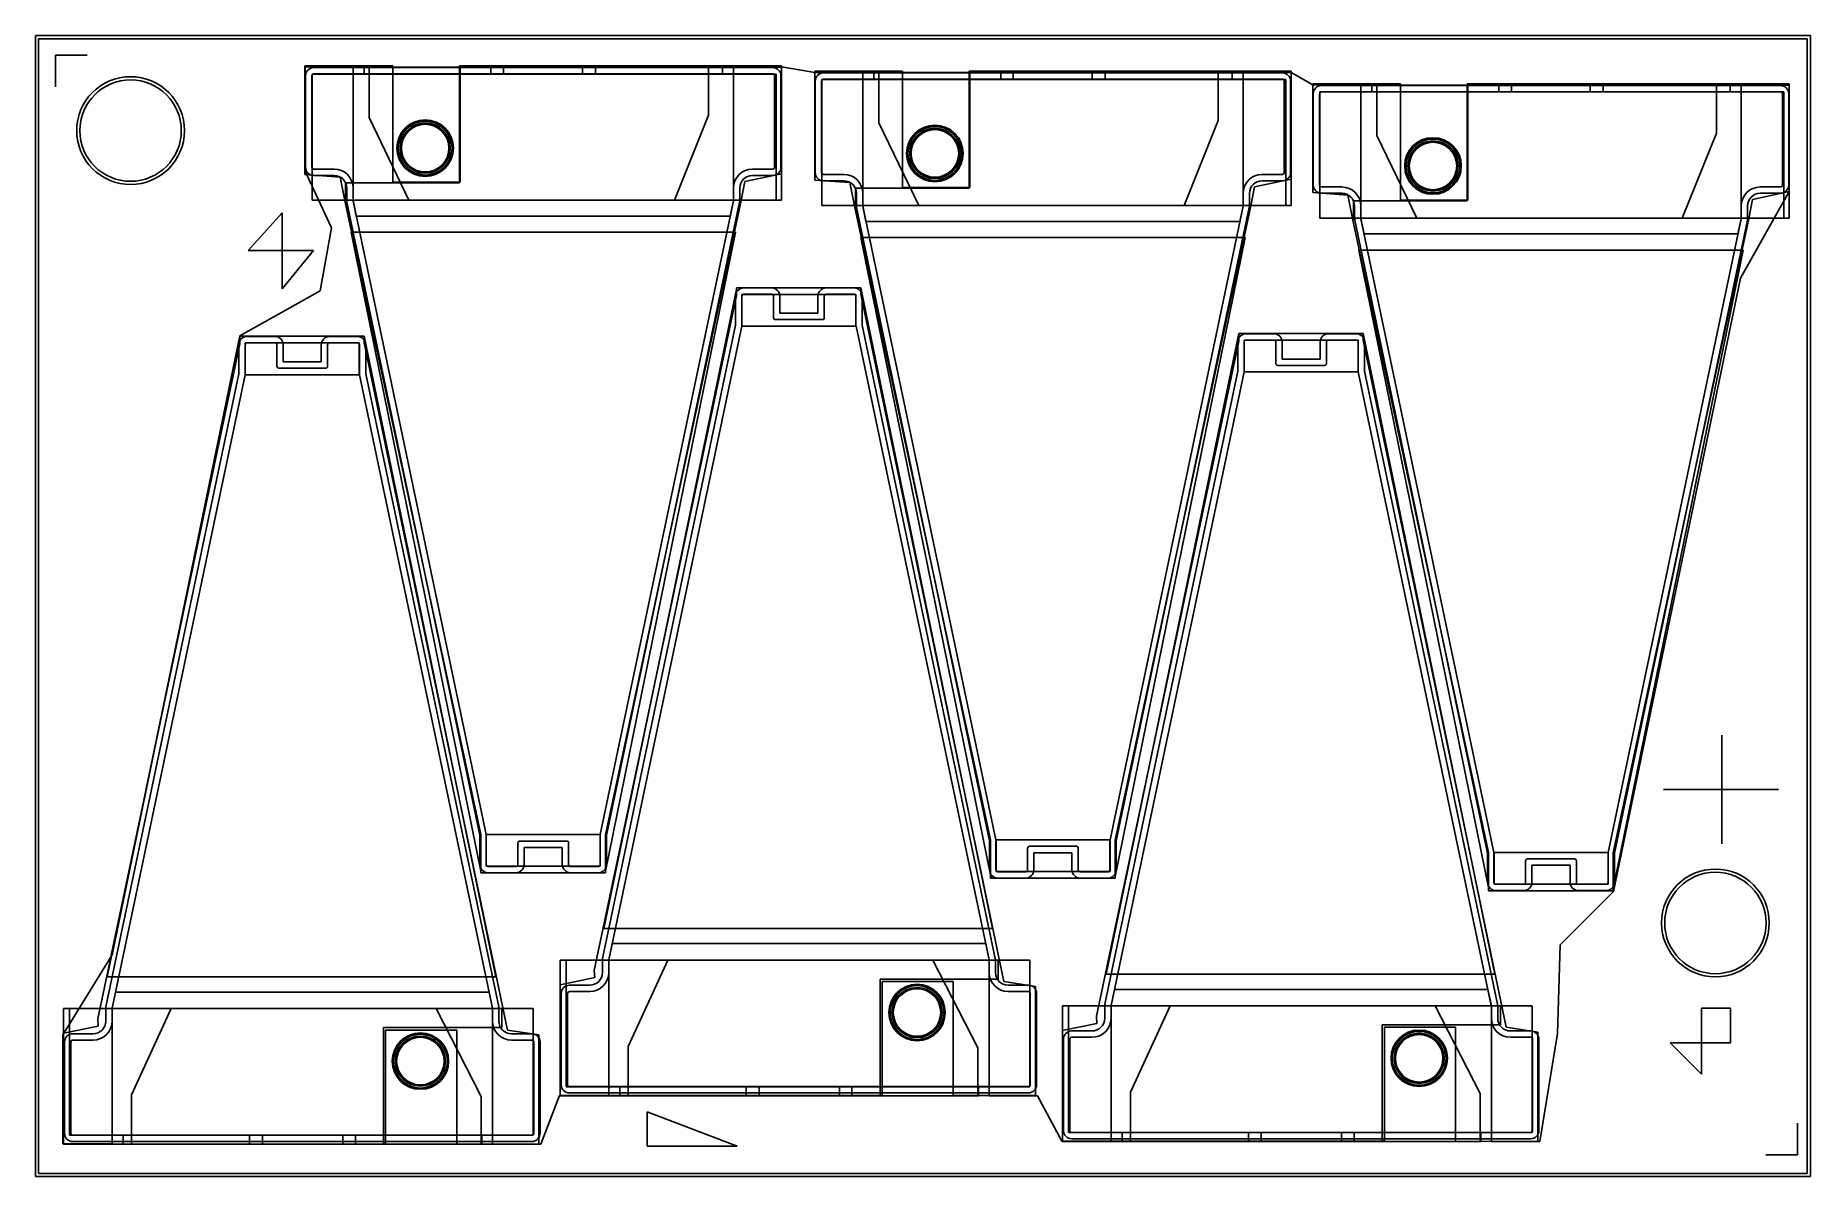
# Model space of a CAD drawing. Header units: millimetres. Extents: x 6.5 to 34.5, y 5.9 to 23.9.
import ezdxf

# ---------------------------------------------------------------- set-up
doc = ezdxf.new("R2010")
doc.units = ezdxf.units.MM
for name, color, linetype in [('CARBON', 5, 'Continuous'), ('CF_SHIELDS', 161, 'Continuous'), ('COPPER_A', 6, 'Continuous'), ('COPPER_B', 211, 'Continuous'), ('COPPER_MID', 230, 'Continuous'), ('HOLES', 30, 'Continuous'), ('MARKERS', 1, 'Continuous'), ('OUTLINE', 17, 'Continuous'), ('PZT', 116, 'Continuous'), ('PZT_A', 100, 'Continuous'), ('PZT_RASTER', 116, 'Continuous')]:
    doc.layers.add(name, color=color, linetype=linetype)

msp = doc.modelspace()

# ---------------------------------------------------------------- linework, layer by layer
at = {"layer": 'CARBON'}
for centre, radius in [((12.611, 22.141), 0.446), ((12.611, 22.141), 0.396), ((20.652, 22.057), 0.446), ((20.652, 22.057), 0.396), ((28.509, 21.859), 0.446), ((28.509, 21.859), 0.396), ((20.37, 8.504), 0.445), ((20.37, 8.504), 0.395), ((12.536, 7.738), 0.445), ((12.536, 7.738), 0.395), ((28.292, 7.782), 0.445), ((28.292, 7.782), 0.395)]:
    msp.add_circle(centre, radius, dxfattribs=at)
at = {"layer": 'CF_SHIELDS'}
for p, q in [((11.474, 23.421), (10.716, 23.421)), ((10.716, 23.421), (10.716, 21.779)), ((11.474, 21.313), (11.474, 23.421)), ((11.648, 23.418), (11.648, 23.312)), ((13.649, 23.418), (11.648, 23.418)), ((11.648, 23.312), (13.649, 23.312)), ((13.649, 23.312), (13.649, 23.418)), ((13.849, 23.418), (13.849, 23.312)), ((13.849, 23.418), (15.094, 23.418)), ((15.094, 23.312), (13.849, 23.312)), ((15.094, 23.418), (15.094, 23.312)), ((15.297, 23.312), (15.297, 23.418)), ((15.297, 23.418), (17.3, 23.418)), ((17.3, 23.312), (15.297, 23.312)), ((17.3, 23.418), (17.3, 23.312)), ((17.473, 21.307), (17.473, 23.421)), ((17.473, 23.421), (18.23, 23.421)), ((18.23, 23.421), (18.756, 23.336)), ((19.514, 23.336), (18.756, 23.336)), ((19.514, 21.229), (19.514, 23.336)), ((19.689, 23.334), (19.689, 23.227)), ((21.69, 23.334), (19.689, 23.334)), ((21.69, 23.227), (21.69, 23.334)), ((21.889, 23.334), (21.889, 23.227)), ((21.889, 23.334), (23.135, 23.334)), ((23.135, 23.334), (23.135, 23.227)), ((23.338, 23.227), (23.338, 23.334)), ((23.338, 23.334), (25.341, 23.334)), ((25.341, 23.334), (25.341, 23.227)), ((25.514, 21.223), (25.514, 23.336)), ((25.514, 23.336), (26.27, 23.336)), ((26.613, 23.139), (26.27, 23.336)), ((19.689, 23.227), (21.69, 23.227)), ((23.135, 23.227), (21.889, 23.227)), ((25.341, 23.227), (23.338, 23.227)), ((27.371, 23.139), (26.613, 23.139)), ((27.371, 21.031), (27.371, 23.139)), ((27.545, 23.136), (27.545, 23.03)), ((29.547, 23.136), (27.545, 23.136)), ((27.545, 23.03), (29.547, 23.03)), ((29.547, 23.03), (29.547, 23.136)), ((29.746, 23.136), (29.746, 23.03)), ((29.746, 23.136), (30.991, 23.136)), ((30.991, 23.03), (29.746, 23.03)), ((30.991, 23.136), (30.991, 23.03)), ((31.194, 23.03), (31.194, 23.136)), ((31.194, 23.136), (33.197, 23.136)), ((33.197, 23.03), (31.194, 23.03)), ((33.197, 23.136), (33.197, 23.03)), ((33.37, 21.025), (33.37, 23.139)), ((33.37, 23.139), (34.127, 23.139)), ((34.127, 23.139), (34.127, 21.454)), ((10.716, 21.779), (11.134, 20.883)), ((11.524, 21.069), (11.474, 21.313)), ((17.423, 21.069), (17.473, 21.307)), ((33.362, 20.09), (34.127, 21.454)), ((17.423, 21.069), (11.524, 21.069)), ((19.565, 20.984), (19.514, 21.229)), ((25.464, 20.984), (25.514, 21.223)), ((27.422, 20.787), (27.371, 21.031)), ((33.32, 20.787), (33.37, 21.025)), ((11.134, 20.883), (10.953, 19.887)), ((25.464, 20.984), (19.565, 20.984)), ((33.32, 20.787), (27.422, 20.787)), ((9.686, 19.178), (10.953, 19.887)), ((31.358, 10.413), (33.362, 20.09)), ((7.673, 9.415), (9.686, 19.178)), ((30.515, 9.571), (31.358, 10.413)), ((15.508, 9.338), (15.561, 9.591)), ((15.561, 9.591), (21.453, 9.591)), ((21.453, 9.591), (21.507, 9.332)), ((30.515, 9.571), (30.472, 8.172)), ((6.897, 8.152), (7.673, 9.415)), ((15.507, 9.332), (15.507, 7.196)), ((21.507, 9.332), (21.507, 7.192)), ((7.674, 8.573), (7.727, 8.825)), ((7.727, 8.825), (13.62, 8.825)), ((13.62, 8.825), (13.673, 8.566)), ((23.431, 8.616), (23.484, 8.869)), ((23.484, 8.869), (29.376, 8.869)), ((29.376, 8.869), (29.43, 8.61)), ((7.673, 8.566), (7.673, 6.431)), ((13.673, 8.566), (13.673, 6.427)), ((23.43, 8.61), (23.43, 6.474)), ((29.43, 8.61), (29.43, 6.47)), ((6.897, 6.431), (6.897, 8.152)), ((30.472, 8.172), (30.195, 6.47)), ((15.681, 7.332), (15.681, 7.195)), ((15.681, 7.332), (17.676, 7.332)), ((17.676, 7.332), (17.676, 7.195)), ((19.146, 7.332), (17.878, 7.332)), ((17.878, 7.332), (17.878, 7.192)), ((19.146, 7.192), (19.146, 7.332)), ((21.339, 7.332), (19.344, 7.332)), ((19.344, 7.332), (19.344, 7.192)), ((21.339, 7.332), (21.339, 7.192)), ((14.73, 7.196), (14.438, 6.427)), ((15.507, 7.196), (14.73, 7.196)), ((17.676, 7.195), (15.681, 7.195)), ((17.878, 7.192), (19.146, 7.192)), ((19.344, 7.192), (21.339, 7.192)), ((22.272, 7.192), (21.507, 7.192)), ((22.653, 6.474), (22.272, 7.192)), ((7.848, 6.567), (7.848, 6.429)), ((7.848, 6.567), (9.842, 6.567)), ((9.842, 6.567), (9.842, 6.429)), ((11.312, 6.567), (10.044, 6.567)), ((10.044, 6.567), (10.044, 6.427)), ((11.312, 6.427), (11.312, 6.567)), ((13.506, 6.567), (11.51, 6.567)), ((11.51, 6.567), (11.51, 6.427)), ((13.506, 6.567), (13.506, 6.427)), ((23.43, 6.474), (22.653, 6.474)), ((23.604, 6.61), (23.604, 6.472)), ((23.604, 6.61), (25.599, 6.61)), ((25.599, 6.472), (23.604, 6.472)), ((25.599, 6.61), (25.599, 6.472)), ((27.068, 6.61), (25.801, 6.61)), ((25.801, 6.61), (25.801, 6.47)), ((25.801, 6.47), (27.068, 6.47)), ((27.068, 6.47), (27.068, 6.61)), ((29.262, 6.61), (27.267, 6.61)), ((27.267, 6.61), (27.267, 6.47)), ((27.267, 6.47), (29.262, 6.47)), ((29.262, 6.61), (29.262, 6.47)), ((30.195, 6.47), (29.43, 6.47)), ((7.673, 6.431), (6.897, 6.431)), ((9.842, 6.429), (7.848, 6.429)), ((10.044, 6.427), (11.312, 6.427)), ((11.51, 6.427), (13.506, 6.427)), ((14.438, 6.427), (13.673, 6.427))]:
    msp.add_line(p, q, dxfattribs=at)
at = {"layer": 'COPPER_A'}
for p, q in [((17.081, 23.437), (13.151, 23.437)), ((13.151, 23.437), (13.151, 21.592)), ((17.081, 22.661), (17.081, 23.437)), ((25.122, 23.352), (21.192, 23.352)), ((21.192, 23.352), (21.192, 21.508)), ((25.122, 22.576), (25.122, 23.352)), ((32.979, 23.155), (29.049, 23.155)), ((29.049, 23.155), (29.049, 21.31)), ((32.979, 22.379), (32.979, 23.155)), ((16.544, 21.318), (17.081, 22.661)), ((24.585, 21.233), (25.122, 22.576)), ((32.442, 21.036), (32.979, 22.379)), ((13.151, 21.592), (11.357, 21.592)), ((11.357, 21.592), (11.357, 21.318)), ((11.357, 21.318), (16.544, 21.318)), ((21.192, 21.508), (19.398, 21.508)), ((19.398, 21.508), (19.398, 21.233)), ((29.049, 21.31), (27.254, 21.31)), ((27.254, 21.31), (27.254, 21.036)), ((19.398, 21.233), (24.585, 21.233)), ((27.254, 21.036), (32.442, 21.036)), ((11.444, 20.813), (17.504, 20.813)), ((13.497, 10.707), (11.444, 20.813)), ((17.504, 20.813), (15.45, 10.707)), ((19.484, 20.729), (25.544, 20.729)), ((21.537, 10.622), (19.484, 20.729)), ((25.544, 20.729), (23.491, 10.622)), ((27.341, 20.531), (33.401, 20.531)), ((29.394, 10.425), (27.341, 20.531)), ((33.401, 20.531), (31.347, 10.425)), ((15.43, 9.832), (17.525, 19.938)), ((17.525, 19.938), (19.485, 19.938)), ((19.485, 19.938), (21.562, 9.832)), ((7.597, 9.066), (9.691, 19.173)), ((9.691, 19.173), (11.651, 19.173)), ((11.651, 19.173), (13.728, 9.066)), ((23.353, 9.11), (25.448, 19.216)), ((25.448, 19.216), (27.408, 19.216)), ((27.408, 19.216), (29.485, 9.11)), ((15.45, 10.707), (13.497, 10.707)), ((23.491, 10.622), (21.537, 10.622)), ((31.347, 10.425), (29.394, 10.425)), ((21.562, 9.832), (15.43, 9.832)), ((16.438, 9.332), (15.813, 7.97)), ((21.652, 9.332), (16.438, 9.332)), ((21.652, 9.032), (21.652, 9.332)), ((13.728, 9.066), (7.597, 9.066)), ((19.786, 7.196), (19.786, 9.032)), ((19.786, 9.032), (21.652, 9.032)), ((29.485, 9.11), (23.353, 9.11)), ((8.605, 8.566), (7.979, 7.204)), ((13.819, 8.566), (8.605, 8.566)), ((13.819, 8.266), (13.819, 8.566)), ((24.361, 8.61), (23.736, 7.247)), ((29.575, 8.61), (24.361, 8.61)), ((29.575, 8.309), (29.575, 8.61)), ((11.952, 6.43), (11.952, 8.266)), ((11.952, 8.266), (13.819, 8.266)), ((27.709, 6.474), (27.709, 8.309)), ((27.709, 8.309), (29.575, 8.309)), ((15.813, 7.97), (15.813, 7.196)), ((7.979, 7.204), (7.979, 6.43)), ((15.813, 7.196), (19.786, 7.196)), ((23.736, 7.247), (23.736, 6.474)), ((23.736, 6.474), (27.709, 6.474)), ((7.979, 6.43), (11.952, 6.43))]:
    msp.add_line(p, q, dxfattribs=at)
for centre, radius in [((12.611, 22.141), 0.388), ((20.652, 22.057), 0.388), ((28.509, 21.859), 0.388), ((20.37, 8.504), 0.389), ((12.536, 7.738), 0.389), ((28.292, 7.782), 0.389)]:
    msp.add_circle(centre, radius, dxfattribs=at)
at = {"layer": 'COPPER_B'}
for p, q in [((18.23, 23.418), (11.727, 23.418)), ((11.727, 23.418), (11.727, 22.624)), ((18.23, 21.318), (18.23, 23.418)), ((26.27, 23.334), (19.767, 23.334)), ((19.767, 23.334), (19.767, 22.539)), ((26.27, 21.233), (26.27, 23.334)), ((34.127, 23.136), (27.624, 23.136)), ((27.624, 23.136), (27.624, 22.342)), ((34.127, 21.036), (34.127, 23.136)), ((11.727, 22.624), (12.356, 21.318)), ((19.767, 22.539), (20.397, 21.233)), ((27.624, 22.342), (28.254, 21.036)), ((12.356, 21.318), (18.23, 21.318)), ((20.397, 21.233), (26.27, 21.233)), ((28.254, 21.036), (34.127, 21.036)), ((11.444, 20.813), (17.504, 20.813)), ((13.497, 10.707), (11.444, 20.813)), ((17.504, 20.813), (15.45, 10.707)), ((19.484, 20.729), (25.544, 20.729)), ((21.537, 10.622), (19.484, 20.729)), ((25.544, 20.729), (23.491, 10.622)), ((27.341, 20.531), (33.401, 20.531)), ((29.394, 10.425), (27.341, 20.531)), ((33.401, 20.531), (31.347, 10.425)), ((17.525, 19.938), (15.43, 9.832)), ((17.525, 19.938), (19.485, 19.938)), ((19.485, 19.938), (21.562, 9.832)), ((9.691, 19.173), (7.597, 9.066)), ((9.691, 19.173), (11.651, 19.173)), ((11.651, 19.173), (13.728, 9.066)), ((25.448, 19.216), (23.353, 9.11)), ((25.448, 19.216), (27.408, 19.216)), ((27.408, 19.216), (29.485, 9.11)), ((15.45, 10.707), (13.497, 10.707)), ((23.491, 10.622), (21.537, 10.622)), ((31.347, 10.425), (29.394, 10.425)), ((21.562, 9.832), (15.43, 9.832)), ((20.62, 9.332), (14.74, 9.332)), ((14.74, 9.332), (14.74, 7.192)), ((21.33, 7.948), (20.62, 9.332)), ((13.728, 9.066), (7.597, 9.066)), ((29.485, 9.11), (23.353, 9.11)), ((12.786, 8.566), (6.907, 8.566)), ((6.907, 8.566), (6.907, 6.427)), ((13.497, 7.182), (12.786, 8.566)), ((28.543, 8.61), (22.663, 8.61)), ((22.663, 8.61), (22.663, 6.47)), ((29.253, 7.225), (28.543, 8.61)), ((21.33, 7.192), (21.33, 7.948)), ((13.497, 6.427), (13.497, 7.182)), ((14.74, 7.192), (21.33, 7.192)), ((29.253, 6.47), (29.253, 7.225)), ((22.663, 6.47), (29.253, 6.47)), ((6.907, 6.427), (13.497, 6.427))]:
    msp.add_line(p, q, dxfattribs=at)
at = {"layer": 'COPPER_MID'}
for p, q in [((12.101, 23.437), (10.715, 23.437)), ((10.715, 23.437), (10.715, 21.722)), ((12.101, 21.601), (12.101, 23.437)), ((13.162, 23.437), (13.162, 21.601)), ((18.23, 23.437), (13.162, 23.437)), ((18.23, 21.736), (18.23, 23.437)), ((20.141, 23.352), (18.756, 23.352)), ((18.756, 23.352), (18.756, 21.637)), ((20.141, 21.517), (20.141, 23.352)), ((21.202, 23.352), (21.202, 21.517)), ((26.27, 23.352), (21.202, 23.352)), ((26.27, 21.652), (26.27, 23.352)), ((27.998, 23.155), (26.612, 23.155)), ((26.612, 23.155), (26.612, 21.44)), ((27.998, 21.32), (27.998, 23.155)), ((29.059, 23.155), (29.059, 21.32)), ((34.127, 23.155), (29.059, 23.155)), ((34.127, 21.454), (34.127, 23.155)), ((10.715, 21.722), (11.271, 21.681)), ((11.271, 21.681), (11.349, 21.287)), ((13.162, 21.601), (12.101, 21.601)), ((17.594, 21.313), (17.654, 21.613)), ((17.654, 21.613), (18.23, 21.736)), ((18.756, 21.637), (19.311, 21.597)), ((19.311, 21.597), (19.39, 21.203)), ((25.694, 21.528), (26.27, 21.652)), ((11.349, 21.287), (13.489, 11.313)), ((15.454, 11.307), (17.594, 21.313)), ((21.202, 21.517), (20.141, 21.517)), ((25.634, 21.229), (25.694, 21.528)), ((26.612, 21.44), (27.168, 21.399)), ((27.168, 21.399), (27.247, 21.006)), ((29.059, 21.32), (27.998, 21.32)), ((33.491, 21.031), (33.551, 21.331)), ((33.551, 21.331), (34.127, 21.454)), ((19.39, 21.203), (21.53, 11.229)), ((23.494, 11.222), (25.634, 21.229)), ((27.247, 21.006), (29.387, 11.031)), ((31.351, 11.025), (33.491, 21.031)), ((19.485, 19.938), (17.524, 19.938)), ((17.524, 19.938), (17.524, 19.816)), ((19.485, 19.835), (19.485, 19.938)), ((17.524, 19.816), (15.278, 9.168)), ((21.742, 8.994), (19.485, 19.835)), ((9.69, 19.051), (7.445, 8.403)), ((11.651, 19.173), (9.69, 19.173)), ((9.69, 19.173), (9.69, 19.051)), ((11.651, 19.069), (11.651, 19.173)), ((13.909, 8.228), (11.651, 19.069)), ((25.446, 19.094), (23.201, 8.446)), ((27.408, 19.216), (25.446, 19.216)), ((25.446, 19.216), (25.446, 19.094)), ((27.408, 19.113), (27.408, 19.216)), ((29.665, 8.271), (27.408, 19.113)), ((13.489, 11.313), (13.489, 10.707)), ((15.454, 10.707), (15.454, 11.307)), ((21.53, 11.229), (21.53, 10.622)), ((23.494, 10.622), (23.494, 11.222)), ((29.387, 11.031), (29.387, 10.425)), ((31.351, 10.425), (31.351, 11.025)), ((13.489, 10.707), (15.454, 10.707)), ((21.53, 10.622), (23.494, 10.622)), ((29.387, 10.425), (31.351, 10.425)), ((15.285, 9.055), (14.74, 8.941)), ((15.278, 9.168), (15.285, 9.055)), ((19.822, 7.196), (19.822, 8.994)), ((19.822, 8.994), (20.942, 8.994)), ((20.942, 8.994), (20.942, 7.196)), ((22.24, 8.917), (21.742, 8.994)), ((14.74, 8.941), (14.74, 7.196)), ((22.24, 7.195), (22.24, 8.917)), ((7.445, 8.403), (7.452, 8.29)), ((23.201, 8.446), (23.208, 8.333)), ((7.452, 8.29), (6.907, 8.176)), ((6.907, 8.176), (6.907, 6.43)), ((11.988, 6.43), (11.988, 8.228)), ((11.988, 8.228), (13.109, 8.228)), ((13.109, 8.228), (13.109, 6.43)), ((14.406, 8.152), (13.909, 8.228)), ((14.406, 6.429), (14.406, 8.152)), ((23.208, 8.333), (22.663, 8.219)), ((22.663, 8.219), (22.663, 6.474)), ((27.745, 6.474), (27.745, 8.271)), ((27.745, 8.271), (28.865, 8.271)), ((28.865, 8.271), (28.865, 6.474)), ((30.163, 8.195), (29.665, 8.271)), ((30.163, 6.472), (30.163, 8.195)), ((14.74, 7.196), (19.822, 7.196)), ((20.942, 7.196), (22.24, 7.195)), ((22.663, 6.474), (27.745, 6.474)), ((28.865, 6.474), (30.163, 6.472)), ((6.907, 6.43), (11.988, 6.43)), ((13.109, 6.43), (14.406, 6.429))]:
    msp.add_line(p, q, dxfattribs=at)
at = {"layer": 'HOLES'}
for centre, radius in [((7.964, 22.417), 0.85), ((7.964, 22.417), 0.8), ((32.964, 9.917), 0.85), ((32.964, 9.917), 0.8)]:
    msp.add_circle(centre, radius, dxfattribs=at)
at = {"layer": 'MARKERS'}
for p, q in [((6.778, 23.107), (6.778, 23.607)), ((6.778, 23.607), (7.278, 23.607)), ((10.354, 21.122), (9.818, 20.523)), ((10.354, 21.122), (10.354, 19.923)), ((9.818, 20.523), (10.85, 20.523)), ((10.354, 19.923), (10.85, 20.523)), ((33.068, 12.882), (33.068, 11.163)), ((33.958, 12.023), (32.143, 12.023)), ((32.743, 8.573), (32.743, 7.532)), ((32.743, 8.573), (33.203, 8.573)), ((33.203, 8.573), (33.203, 8.024)), ((32.743, 7.532), (32.251, 8.024)), ((32.251, 8.024), (33.203, 8.024)), ((16.111, 6.94), (16.111, 6.394)), ((17.532, 6.394), (16.111, 6.94)), ((34.26, 6.758), (34.26, 6.258)), ((16.111, 6.394), (17.532, 6.394)), ((34.26, 6.258), (33.76, 6.258))]:
    msp.add_line(p, q, dxfattribs=at)
at = {"layer": 'OUTLINE'}
for p, q in [((6.464, 23.917), (34.464, 23.917)), ((6.464, 23.917), (6.464, 5.917)), ((6.514, 23.867), (6.514, 5.967)), ((6.514, 23.867), (34.414, 23.867)), ((34.414, 23.867), (34.414, 5.967)), ((34.464, 23.917), (34.464, 5.917)), ((6.464, 5.917), (34.464, 5.917)), ((6.514, 5.967), (34.414, 5.967))]:
    msp.add_line(p, q, dxfattribs=at)
at = {"layer": 'PZT'}
for p, q in [((10.724, 23.28), (10.724, 21.84)), ((18.094, 23.41), (10.854, 23.41)), ((18.224, 21.84), (18.224, 23.28)), ((26.134, 23.326), (18.894, 23.326)), ((18.764, 23.196), (18.764, 21.756)), ((26.264, 21.756), (26.264, 23.196)), ((26.621, 22.998), (26.621, 21.558)), ((33.991, 23.128), (26.751, 23.128)), ((34.121, 21.558), (34.121, 22.998)), ((10.854, 21.71), (11.174, 21.71)), ((17.774, 21.71), (18.094, 21.71)), ((18.894, 21.626), (19.214, 21.626)), ((25.814, 21.626), (26.134, 21.626)), ((11.374, 21.51), (11.374, 21.313)), ((11.376, 21.286), (13.474, 11.3)), ((15.474, 11.3), (17.571, 21.286)), ((17.574, 21.313), (17.574, 21.51)), ((19.414, 21.426), (19.414, 21.229)), ((25.614, 21.229), (25.614, 21.426)), ((26.751, 21.428), (27.071, 21.428)), ((33.671, 21.428), (33.991, 21.428)), ((19.417, 21.202), (21.514, 11.215)), ((23.514, 11.215), (25.612, 21.202)), ((27.271, 21.228), (27.271, 21.031)), ((27.274, 21.004), (29.371, 11.018)), ((31.371, 11.018), (33.468, 21.004)), ((33.471, 21.031), (33.471, 21.228)), ((18.077, 19.935), (17.637, 19.935)), ((19.377, 19.935), (18.937, 19.935)), ((17.507, 19.805), (17.507, 19.345)), ((18.207, 19.535), (18.207, 19.805)), ((18.807, 19.805), (18.807, 19.535)), ((19.507, 19.345), (19.507, 19.805)), ((17.507, 19.345), (15.41, 9.358)), ((18.807, 19.535), (18.207, 19.535)), ((21.604, 9.358), (19.507, 19.345)), ((10.243, 19.169), (9.803, 19.169)), ((11.543, 19.169), (11.103, 19.169)), ((25.43, 19.083), (25.43, 18.623)), ((26, 19.213), (25.56, 19.213)), ((26.13, 18.813), (26.13, 19.083)), ((26.73, 19.083), (26.73, 18.813)), ((27.3, 19.213), (26.86, 19.213)), ((27.43, 18.623), (27.43, 19.083)), ((9.673, 19.039), (9.673, 18.58)), ((10.373, 18.769), (10.373, 19.039)), ((10.973, 18.769), (10.373, 18.769)), ((10.973, 19.039), (10.973, 18.769)), ((11.673, 18.58), (11.673, 19.039)), ((26.73, 18.813), (26.13, 18.813)), ((9.673, 18.58), (7.576, 8.593)), ((13.771, 8.593), (11.673, 18.58)), ((25.43, 18.623), (23.333, 8.636)), ((29.527, 8.636), (27.43, 18.623)), ((13.474, 11.3), (13.474, 10.84)), ((15.474, 10.84), (15.474, 11.3)), ((21.514, 11.215), (21.514, 10.756)), ((23.514, 10.756), (23.514, 11.215)), ((14.174, 11.11), (14.774, 11.11)), ((14.174, 10.84), (14.174, 11.11)), ((14.774, 11.11), (14.774, 10.84)), ((22.214, 11.026), (22.814, 11.026)), ((22.214, 10.756), (22.214, 11.026)), ((22.814, 11.026), (22.814, 10.756)), ((29.371, 11.018), (29.371, 10.558)), ((31.371, 10.558), (31.371, 11.018)), ((13.604, 10.71), (14.044, 10.71)), ((14.904, 10.71), (15.344, 10.71)), ((30.071, 10.828), (30.671, 10.828)), ((30.071, 10.558), (30.071, 10.828)), ((30.671, 10.828), (30.671, 10.558)), ((21.644, 10.626), (22.084, 10.626)), ((22.944, 10.626), (23.384, 10.626)), ((29.501, 10.428), (29.941, 10.428)), ((30.801, 10.428), (31.241, 10.428)), ((15.407, 9.332), (15.407, 9.135)), ((21.607, 9.135), (21.607, 9.332)), ((14.757, 8.805), (14.757, 7.365)), ((15.207, 8.935), (14.887, 8.935)), ((22.127, 8.935), (21.807, 8.935)), ((22.257, 7.365), (22.257, 8.805)), ((7.573, 8.566), (7.573, 8.369)), ((13.773, 8.369), (13.773, 8.566)), ((23.33, 8.61), (23.33, 8.413)), ((29.53, 8.413), (29.53, 8.61)), ((7.373, 8.169), (7.053, 8.169)), ((14.293, 8.169), (13.973, 8.169)), ((23.13, 8.213), (22.81, 8.213)), ((30.05, 8.213), (29.73, 8.213)), ((6.923, 8.039), (6.923, 6.599)), ((14.423, 6.599), (14.423, 8.039)), ((22.68, 8.083), (22.68, 6.643)), ((30.18, 6.643), (30.18, 8.083)), ((14.887, 7.235), (15.537, 7.235)), ((15.537, 7.235), (21.477, 7.235)), ((21.477, 7.235), (22.127, 7.235)), ((7.053, 6.469), (7.703, 6.469)), ((7.703, 6.469), (13.643, 6.469)), ((13.643, 6.469), (14.293, 6.469)), ((22.81, 6.513), (23.46, 6.513)), ((23.46, 6.513), (29.4, 6.513)), ((29.4, 6.513), (30.05, 6.513))]:
    msp.add_line(p, q, dxfattribs=at)
at = {"layer": 'PZT', "linetype": 'Continuous', "lineweight": 25}
for p, q in [((10.824, 23.28), (10.824, 21.84)), ((18.094, 23.31), (10.854, 23.31)), ((18.124, 21.84), (18.124, 23.28)), ((18.864, 23.196), (18.864, 21.756)), ((26.134, 23.226), (18.894, 23.226)), ((26.164, 21.756), (26.164, 23.196)), ((26.721, 22.998), (26.721, 21.558)), ((33.991, 23.028), (26.751, 23.028)), ((34.021, 21.558), (34.021, 22.998)), ((10.854, 21.81), (11.174, 21.81)), ((17.774, 21.81), (18.094, 21.81)), ((18.894, 21.726), (19.214, 21.726)), ((25.814, 21.726), (26.134, 21.726)), ((11.474, 21.51), (11.474, 21.313)), ((11.474, 21.307), (13.573, 11.313)), ((15.374, 11.313), (17.473, 21.307)), ((17.474, 21.313), (17.474, 21.51)), ((19.514, 21.426), (19.514, 21.229)), ((25.514, 21.229), (25.514, 21.426)), ((26.751, 21.528), (27.071, 21.528)), ((33.671, 21.528), (33.991, 21.528)), ((19.515, 21.223), (21.614, 11.229)), ((23.415, 11.229), (25.514, 21.223)), ((27.371, 21.228), (27.371, 21.031)), ((27.372, 21.025), (29.47, 11.031)), ((31.272, 11.031), (33.37, 21.025)), ((33.371, 21.031), (33.371, 21.228)), ((17.607, 19.805), (17.607, 19.338)), ((18.077, 19.835), (17.637, 19.835)), ((18.107, 19.465), (18.107, 19.805)), ((18.907, 19.805), (18.907, 19.465)), ((19.377, 19.835), (18.937, 19.835)), ((19.407, 19.338), (19.407, 19.805)), ((17.606, 19.332), (15.508, 9.338)), ((18.877, 19.435), (18.137, 19.435)), ((21.506, 9.338), (19.408, 19.332)), ((10.243, 19.069), (9.803, 19.069)), ((11.543, 19.069), (11.103, 19.069)), ((25.53, 19.083), (25.53, 18.616)), ((26, 19.113), (25.56, 19.113)), ((26.03, 18.743), (26.03, 19.083)), ((26.83, 19.083), (26.83, 18.743)), ((27.3, 19.113), (26.86, 19.113)), ((27.33, 18.616), (27.33, 19.083)), ((9.773, 19.039), (9.773, 18.573)), ((10.273, 18.699), (10.273, 19.039)), ((11.073, 19.039), (11.073, 18.699)), ((11.573, 18.573), (11.573, 19.039)), ((9.773, 18.566), (7.674, 8.573)), ((11.043, 18.669), (10.303, 18.669)), ((13.673, 8.573), (11.574, 18.566)), ((25.529, 18.61), (23.431, 8.616)), ((26.8, 18.713), (26.06, 18.713)), ((29.429, 8.616), (27.331, 18.61)), ((13.574, 11.307), (13.574, 10.84)), ((14.104, 11.21), (14.844, 11.21)), ((15.374, 10.84), (15.374, 11.307)), ((21.614, 11.222), (21.614, 10.756)), ((23.414, 10.756), (23.414, 11.222)), ((14.074, 10.84), (14.074, 11.18)), ((14.874, 11.18), (14.874, 10.84)), ((22.114, 10.756), (22.114, 11.096)), ((22.144, 11.126), (22.884, 11.126)), ((22.914, 11.096), (22.914, 10.756)), ((29.471, 11.025), (29.471, 10.558)), ((30.001, 10.928), (30.741, 10.928)), ((31.271, 10.558), (31.271, 11.025)), ((13.604, 10.81), (14.044, 10.81)), ((14.904, 10.81), (15.344, 10.81)), ((21.644, 10.726), (22.084, 10.726)), ((22.944, 10.726), (23.384, 10.726)), ((29.971, 10.558), (29.971, 10.898)), ((30.771, 10.898), (30.771, 10.558)), ((29.501, 10.528), (29.941, 10.528)), ((30.801, 10.528), (31.241, 10.528)), ((15.507, 9.332), (15.507, 9.135)), ((21.507, 9.135), (21.507, 9.332)), ((14.857, 8.805), (14.857, 7.365)), ((15.207, 8.835), (14.887, 8.835)), ((22.127, 8.835), (21.807, 8.835)), ((22.157, 7.365), (22.157, 8.805)), ((7.673, 8.566), (7.673, 8.369)), ((13.673, 8.369), (13.673, 8.566)), ((23.43, 8.61), (23.43, 8.413)), ((29.43, 8.413), (29.43, 8.61)), ((7.023, 8.039), (7.023, 6.599)), ((7.373, 8.069), (7.053, 8.069)), ((14.293, 8.069), (13.973, 8.069)), ((14.323, 6.599), (14.323, 8.039)), ((22.78, 8.083), (22.78, 6.643)), ((23.13, 8.113), (22.81, 8.113)), ((30.05, 8.113), (29.73, 8.113)), ((30.08, 6.643), (30.08, 8.083)), ((14.887, 7.335), (22.127, 7.335)), ((7.053, 6.569), (14.293, 6.569)), ((22.81, 6.613), (30.05, 6.613))]:
    msp.add_line(p, q, dxfattribs=at)
at = {"layer": 'PZT'}
for centre, radius, start, end in [((10.854, 23.28), 0.13, 90, 180), ((18.094, 23.28), 0.13, 0, 90), ((18.894, 23.196), 0.13, 90, 180), ((26.134, 23.196), 0.13, 0, 90), ((26.751, 22.998), 0.13, 90, 180), ((33.991, 22.998), 0.13, 0, 90), ((10.854, 21.84), 0.13, 180, 270), ((11.174, 21.51), 0.2, 0, 90), ((17.774, 21.51), 0.2, 90, 180), ((18.094, 21.84), 0.13, 270, 0), ((18.894, 21.756), 0.13, 180, 270), ((19.214, 21.426), 0.2, 0, 90), ((25.814, 21.426), 0.2, 90, 180), ((26.134, 21.756), 0.13, 270, 0), ((11.504, 21.313), 0.13, 180, 191.8598), ((17.444, 21.313), 0.13, 348.1402, 0), ((26.751, 21.558), 0.13, 180, 270), ((27.071, 21.228), 0.2, 0, 90), ((33.671, 21.228), 0.2, 90, 180), ((33.991, 21.558), 0.13, 270, 0), ((19.544, 21.229), 0.13, 180, 191.8598), ((25.484, 21.229), 0.13, 348.1402, 0), ((27.401, 21.031), 0.13, 180, 191.8598), ((33.341, 21.031), 0.13, 348.1402, 0), ((17.637, 19.805), 0.13, 90, 180), ((18.077, 19.805), 0.13, 0, 90), ((18.937, 19.805), 0.13, 90, 180), ((19.377, 19.805), 0.13, 0, 90), ((9.803, 19.039), 0.13, 90, 180), ((10.243, 19.039), 0.13, 0, 90), ((11.103, 19.039), 0.13, 90, 180), ((11.543, 19.039), 0.13, 0, 90), ((25.56, 19.083), 0.13, 90, 180), ((26, 19.083), 0.13, 0, 90), ((26.86, 19.083), 0.13, 90, 180), ((27.3, 19.083), 0.13, 0, 90), ((13.604, 10.84), 0.13, 180, 270), ((14.044, 10.84), 0.13, 270, 0), ((14.904, 10.84), 0.13, 180, 270), ((15.344, 10.84), 0.13, 270, 0), ((21.644, 10.756), 0.13, 180, 270), ((22.084, 10.756), 0.13, 270, 0), ((22.944, 10.756), 0.13, 180, 270), ((23.384, 10.756), 0.13, 270, 0), ((29.501, 10.558), 0.13, 180, 270), ((29.941, 10.558), 0.13, 270, 0), ((30.801, 10.558), 0.13, 180, 270), ((31.241, 10.558), 0.13, 270, 0), ((15.537, 9.332), 0.13, 168.1402, 180), ((21.477, 9.332), 0.13, 0, 11.8598), ((15.207, 9.135), 0.2, 270, 0), ((21.807, 9.135), 0.2, 180, 270), ((14.887, 8.805), 0.13, 90, 180), ((22.127, 8.805), 0.13, 0, 90), ((7.703, 8.566), 0.13, 168.1402, 180), ((13.643, 8.566), 0.13, 0, 11.8598), ((23.13, 8.413), 0.2, 270, 0), ((23.46, 8.61), 0.13, 168.1402, 180), ((29.4, 8.61), 0.13, 0, 11.8598), ((29.73, 8.413), 0.2, 180, 270), ((7.053, 8.039), 0.13, 90, 180), ((7.373, 8.369), 0.2, 270, 0), ((13.973, 8.369), 0.2, 180, 270), ((14.293, 8.039), 0.13, 0, 90), ((22.81, 8.083), 0.13, 90, 180), ((30.05, 8.083), 0.13, 0, 90), ((14.887, 7.365), 0.13, 180, 270), ((22.127, 7.365), 0.13, 270, 0), ((7.053, 6.599), 0.13, 180, 270), ((14.293, 6.599), 0.13, 270, 0), ((22.81, 6.643), 0.13, 180, 270), ((30.05, 6.643), 0.13, 270, 0)]:
    msp.add_arc(centre, radius, start, end, dxfattribs=at)
at = {"layer": 'PZT', "linetype": 'Continuous', "lineweight": 25}
for centre, radius, start, end in [((10.854, 23.28), 0.03, 90, 180), ((18.094, 23.28), 0.03, 0, 90), ((18.894, 23.196), 0.03, 90, 180), ((26.134, 23.196), 0.03, 0, 90), ((26.751, 22.998), 0.03, 90, 180), ((33.991, 22.998), 0.03, 0, 90), ((10.854, 21.84), 0.03, 180, 270), ((11.174, 21.51), 0.3, 0, 90), ((17.774, 21.51), 0.3, 90, 180), ((18.094, 21.84), 0.03, 270, 0), ((18.894, 21.756), 0.03, 180, 270), ((19.214, 21.426), 0.3, 0, 90), ((25.814, 21.426), 0.3, 90, 180), ((26.134, 21.756), 0.03, 270, 0), ((11.504, 21.313), 0.03, 180, 191.8598), ((17.444, 21.313), 0.03, 348.1402, 0), ((26.751, 21.558), 0.03, 180, 270), ((27.071, 21.228), 0.3, 0, 90), ((33.671, 21.228), 0.3, 90, 180), ((33.991, 21.558), 0.03, 270, 0), ((19.544, 21.229), 0.03, 180, 191.8598), ((25.484, 21.229), 0.03, 348.1402, 0), ((27.401, 21.031), 0.03, 180, 191.8598), ((33.341, 21.031), 0.03, 348.1402, 0), ((17.637, 19.805), 0.03, 90, 180), ((18.077, 19.805), 0.03, 0, 90), ((18.937, 19.805), 0.03, 90, 180), ((19.377, 19.805), 0.03, 0, 90), ((17.577, 19.338), 0.03, 348.1402, 0), ((18.137, 19.465), 0.03, 180, 270), ((18.877, 19.465), 0.03, 270, 0), ((19.437, 19.338), 0.03, 180, 191.8598), ((9.803, 19.039), 0.03, 90, 180), ((10.243, 19.039), 0.03, 0, 90), ((11.103, 19.039), 0.03, 90, 180), ((11.543, 19.039), 0.03, 0, 90), ((25.56, 19.083), 0.03, 90, 180), ((26, 19.083), 0.03, 0, 90), ((26.86, 19.083), 0.03, 90, 180), ((27.3, 19.083), 0.03, 0, 90), ((9.743, 18.573), 0.03, 348.1402, 0), ((10.303, 18.699), 0.03, 180, 270), ((11.043, 18.699), 0.03, 270, 0), ((11.603, 18.573), 0.03, 180, 191.8598), ((25.5, 18.616), 0.03, 348.1402, 0), ((26.06, 18.743), 0.03, 180, 270), ((26.8, 18.743), 0.03, 270, 0), ((27.36, 18.616), 0.03, 180, 191.8598), ((13.544, 11.307), 0.03, 0, 11.8598), ((14.104, 11.18), 0.03, 90, 180), ((14.844, 11.18), 0.03, 0, 90), ((15.404, 11.307), 0.03, 168.1402, 180), ((21.584, 11.222), 0.03, 0, 11.8598), ((23.444, 11.222), 0.03, 168.1402, 180), ((22.144, 11.096), 0.03, 90, 180), ((22.884, 11.096), 0.03, 0, 90), ((29.441, 11.025), 0.03, 0, 11.8598), ((30.001, 10.898), 0.03, 90, 180), ((30.741, 10.898), 0.03, 0, 90), ((31.301, 11.025), 0.03, 168.1402, 180), ((13.604, 10.84), 0.03, 180, 270), ((14.044, 10.84), 0.03, 270, 0), ((14.904, 10.84), 0.03, 180, 270), ((15.344, 10.84), 0.03, 270, 0), ((21.644, 10.756), 0.03, 180, 270), ((22.084, 10.756), 0.03, 270, 0), ((22.944, 10.756), 0.03, 180, 270), ((23.384, 10.756), 0.03, 270, 0), ((29.501, 10.558), 0.03, 180, 270), ((29.941, 10.558), 0.03, 270, 0), ((30.801, 10.558), 0.03, 180, 270), ((31.241, 10.558), 0.03, 270, 0), ((15.537, 9.332), 0.03, 168.1402, 180), ((21.477, 9.332), 0.03, 0, 11.8598), ((15.207, 9.135), 0.3, 270, 0), ((21.807, 9.135), 0.3, 180, 270), ((14.887, 8.805), 0.03, 90, 180), ((22.127, 8.805), 0.03, 0, 90), ((7.703, 8.566), 0.03, 168.1402, 180), ((13.643, 8.566), 0.03, 0, 11.8598), ((23.13, 8.413), 0.3, 270, 0), ((23.46, 8.61), 0.03, 168.1402, 180), ((29.4, 8.61), 0.03, 0, 11.8598), ((29.73, 8.413), 0.3, 180, 270), ((7.373, 8.369), 0.3, 270, 0), ((13.973, 8.369), 0.3, 180, 270), ((7.053, 8.039), 0.03, 90, 180), ((14.293, 8.039), 0.03, 0, 90), ((22.81, 8.083), 0.03, 90, 180), ((30.05, 8.083), 0.03, 0, 90), ((14.887, 7.365), 0.03, 180, 270), ((22.127, 7.365), 0.03, 270, 0), ((7.053, 6.599), 0.03, 180, 270), ((14.293, 6.599), 0.03, 270, 0), ((22.81, 6.643), 0.03, 180, 270), ((30.05, 6.643), 0.03, 270, 0)]:
    msp.add_arc(centre, radius, start, end, dxfattribs=at)
at = {"layer": 'PZT_A'}
for centre, radius in [((12.611, 22.141), 0.425), ((12.611, 22.141), 0.375), ((20.652, 22.057), 0.425), ((20.652, 22.057), 0.375), ((28.509, 21.859), 0.425), ((28.509, 21.859), 0.375), ((20.37, 8.504), 0.425), ((20.37, 8.504), 0.375), ((12.536, 7.738), 0.425), ((28.292, 7.782), 0.425), ((28.292, 7.782), 0.375), ((12.536, 7.738), 0.375)]:
    msp.add_circle(centre, radius, dxfattribs=at)
at = {"layer": 'PZT_RASTER'}
for p, q in [((10.829, 23.308), (18.146, 23.308)), ((10.829, 23.308), (10.829, 21.318)), ((18.146, 23.308), (18.146, 21.318)), ((18.869, 23.224), (26.187, 23.224)), ((18.869, 23.224), (18.869, 21.233)), ((26.187, 23.224), (26.187, 21.233)), ((26.726, 23.026), (34.043, 23.026)), ((26.726, 23.026), (26.726, 21.036)), ((34.043, 23.026), (34.043, 21.036)), ((10.829, 21.318), (18.146, 21.318)), ((18.869, 21.233), (26.187, 21.233)), ((26.726, 21.036), (34.043, 21.036)), ((17.606, 19.332), (17.606, 19.833)), ((17.606, 19.833), (19.405, 19.833)), ((19.405, 19.332), (19.405, 19.833)), ((17.606, 19.332), (19.405, 19.332)), ((9.773, 18.566), (9.773, 19.068)), ((9.773, 19.068), (11.572, 19.068)), ((11.572, 18.566), (11.572, 19.068)), ((25.529, 18.61), (25.529, 19.111)), ((25.529, 19.111), (27.328, 19.111)), ((27.328, 18.61), (27.328, 19.111)), ((9.773, 18.566), (11.572, 18.566)), ((25.529, 18.61), (27.328, 18.61)), ((15.374, 11.313), (13.575, 11.313)), ((13.575, 11.313), (13.575, 10.812)), ((15.374, 11.313), (15.374, 10.812)), ((23.415, 11.229), (21.616, 11.229)), ((21.616, 11.229), (21.616, 10.727)), ((23.415, 11.229), (23.415, 10.727)), ((31.272, 11.031), (29.473, 11.031)), ((29.473, 11.031), (29.473, 10.53)), ((31.272, 11.031), (31.272, 10.53)), ((15.374, 10.812), (13.575, 10.812)), ((23.415, 10.727), (21.616, 10.727)), ((31.272, 10.53), (29.473, 10.53)), ((22.151, 9.332), (14.834, 9.332)), ((14.834, 7.334), (14.834, 9.332)), ((22.151, 7.334), (22.151, 9.332)), ((14.317, 8.566), (7, 8.566)), ((7, 6.569), (7, 8.566)), ((14.317, 6.569), (14.317, 8.566)), ((30.074, 8.61), (22.757, 8.61)), ((22.757, 6.612), (22.757, 8.61)), ((30.074, 6.612), (30.074, 8.61)), ((22.151, 7.334), (14.834, 7.334)), ((14.317, 6.569), (7, 6.569)), ((30.074, 6.612), (22.757, 6.612))]:
    msp.add_line(p, q, dxfattribs=at)

doc.saveas('drawing.dxf')
